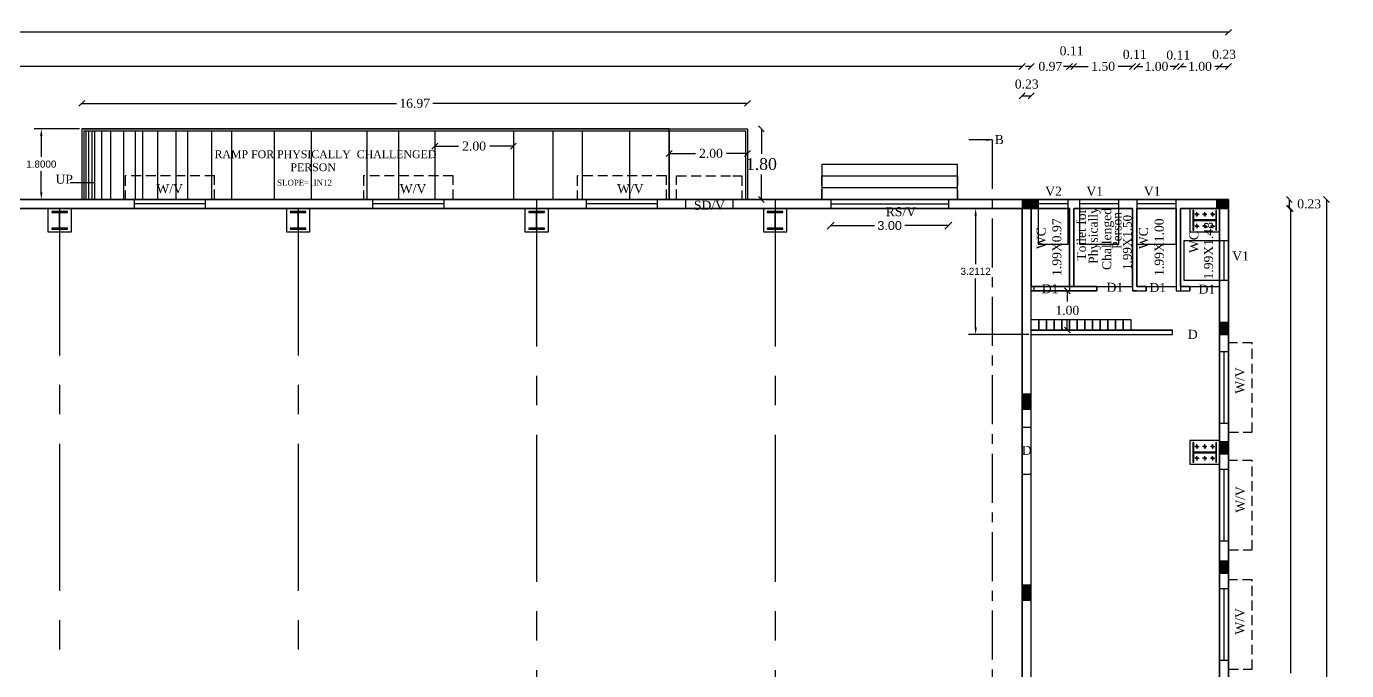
# Model space of a CAD drawing. Header units: metres. Extents: x 9436 to 9850, y -3407 to -3224.
# Drawn here: x 9543.09 to 9576.74, y -3302.04 to -3285.61 of the extents above; entities that cross this region are included whole.
import ezdxf

# ---------------------------------------------------------------- set-up
doc = ezdxf.new("R2010")
doc.units = ezdxf.units.M
doc.header["$MEASUREMENT"] = 0
doc.linetypes.add('CENTER', pattern=[2, 1.25, -0.25, 0.25, -0.25])
doc.linetypes.add('HIDDEN', pattern=[0.375, 0.25, -0.125])
for name, color, linetype in [('0 HOLES', 60, 'Continuous'), ('BLK_1_DA_RAMP_1', 7, 'Continuous'), ('BLK_1_FLR_0_BLT_UP_AREA', 1, 'Continuous'), ('BLK_1_FLR_0_CARPET_AREA', 10, 'Continuous'), ('BLK_1_FLR_0_EXIT_WIDTH_DOOR', 2, 'Continuous'), ('BLK_1_FLR_0_ROOF_AREA', 54, 'Continuous'), ('BLK_1_FLR_0_URINAL', 7, 'Continuous'), ('BLK_1_FLR_0_WASH', 7, 'Continuous'), ('BLK_1_FLR_0_WATER_CLOSET', 7, 'Continuous'), ('TOILET_VENTILATION', 7, 'Continuous'), ('WORKSHOP_AREA', 7, 'Continuous')]:
    doc.layers.add(name, color=color, linetype=linetype)
doc.layers.add('DIST_EXIT', color=7, linetype='Continuous', lineweight=0)
doc.styles.add('Isa-', font='times.ttf')
doc.styles.get("Standard").update_dxf_attribs({"font": 'arial.ttf'})
doc.styles.add('STYLE2', font='times.ttf')
doc.dimstyles.new('ISO-25', dxfattribs={"dimscale": 0, "dimtxt": 0.23, "dimasz": 0.15, "dimexe": 1.25, "dimexo": 0.625, "dimgap": 0.11, "dimtad": 0, "dimtih": 1, "dimtoh": 1, "dimzin": 1, "dimdsep": 46, "dimtxsty": 'STYLE2', "dimblk": 'OBLIQUE', "dimcen": 0, "dimse1": 1, "dimse2": 1, "dimclrd": 1, "dimclrt": 3, "dimadec": 0, "dimazin": 2, "dimtfac": 1, "dimtix": 1, "dimtofl": 0, "dimtmove": 0, "dimatfit": 3, "dimfxl": 0, "dimtolj": 1, "dimarcsym": 0})
doc.dimstyles.new('STANDARD$0', dxfattribs={"dimtxt": 0.5, "dimasz": 0.1, "dimexe": 2, "dimexo": 2, "dimgap": 0, "dimtad": 0, "dimzin": 0, "dimdsep": 46, "dimtxsty": 'Standard', "dimblk": 'OBLIQUE', "dimcen": -0.0625, "dimse1": 1, "dimse2": 1, "dimclrd": 3, "dimclre": 9, "dimadec": 0, "dimazin": 0, "dimtfac": 1, "dimtix": 1, "dimtofl": 0, "dimtmove": 2, "dimatfit": 3, "dimldrblk": 'OBLIQUE', "dimfxl": 0, "dimtolj": 1, "dimtzin": 0, "dimarcsym": 0})

# ---------------------------------------------------------------- blocks, each defined once
blk = doc.blocks.new('2-2')
at = {"color": 3}
blk.add_lwpolyline([(-0.408, 0.429), (0.192, 0.429), (0.192, -0.171), (-0.408, -0.171)], close=True, dxfattribs=at)
for points in [[(-0.308, 0.353), (0.092, 0.353), (0.092, 0.329), (-0.308, 0.329)], [(-0.116, 0.329), (-0.1, 0.329), (-0.1, -0.071), (-0.116, -0.071)], [(-0.308, -0.071), (0.092, -0.071), (0.092, -0.095), (-0.308, -0.095)]]:
    blk.add_lwpolyline(points, close=True)
blk = doc.blocks.new('_Oblique')
at = {"color": 0, "linetype": 'ByBlock', "lineweight": -2}
blk.add_line((-0.5, -0.5), (0.5, 0.5), dxfattribs=at)
blk = doc.blocks.new('*D243')
at = {"color": 1, "lineweight": -2}
for p, q in [((9481.171, -3290.254), (9481.171, -3300.614)), ((9481.171, -3310.166), (9481.171, -3301.14))]:
    blk.add_line(p, q, dxfattribs=at)
at = {"layer": 'Defpoints', "color": 0}
for p in [(9572.518, -3290.254), (9481.171, -3310.166), (9482.444, -3310.166)]:
    blk.add_point(p, dxfattribs=at)
at = {"color": 1, "lineweight": -2, "xscale": 0.15, "yscale": 0.15, "zscale": 0.15}
for p, rotation in [((9481.171, -3290.254), 90), ((9481.171, -3310.166), 270)]:
    blk.add_blockref('_Oblique', p, dxfattribs=dict(at, rotation=rotation))
at = {"color": 3, "insert": (9481.171, -3300.877), "char_height": 0.3, "attachment_point": 5, "style": 'STYLE2'}
blk.add_mtext('\\A1;19.91', dxfattribs=at)
blk = doc.blocks.new('*D251')
at = {"color": 1, "lineweight": -2}
for p, q in [((9575.308, -3290.254), (9575.308, -3302.101)), ((9575.308, -3314.474), (9575.308, -3302.627))]:
    blk.add_line(p, q, dxfattribs=at)
at = {"layer": 'Defpoints', "color": 0}
for p in [(9573.5, -3290.254), (9572.836, -3314.474), (9575.308, -3314.474)]:
    blk.add_point(p, dxfattribs=at)
at = {"color": 1, "lineweight": -2, "xscale": 0.15, "yscale": 0.15, "zscale": 0.15}
for p, rotation in [((9575.308, -3290.254), 90), ((9575.308, -3314.474), 270)]:
    blk.add_blockref('_Oblique', p, dxfattribs=dict(at, rotation=rotation))
at = {"color": 3, "insert": (9575.308, -3302.364), "char_height": 0.3, "attachment_point": 5, "style": 'STYLE2'}
blk.add_mtext('\\A1;24.22', dxfattribs=at)
blk = doc.blocks.new('*D253')
at = {"color": 1, "lineweight": -2}
for p, q in [((9576.231, -3290.024), (9576.231, -3302.972)), ((9576.231, -3314.704), (9576.231, -3303.498))]:
    blk.add_line(p, q, dxfattribs=at)
at = {"layer": 'Defpoints', "color": 0}
for p in [(9573.228, -3290.024), (9573.228, -3314.704), (9576.231, -3314.704)]:
    blk.add_point(p, dxfattribs=at)
at = {"color": 1, "lineweight": -2, "xscale": 0.15, "yscale": 0.15, "zscale": 0.15}
for p, rotation in [((9576.231, -3290.024), 90), ((9576.231, -3314.704), 270)]:
    blk.add_blockref('_Oblique', p, dxfattribs=dict(at, rotation=rotation))
at = {"color": 3, "insert": (9576.231, -3303.235), "char_height": 0.3, "attachment_point": 5, "style": 'STYLE2'}
blk.add_mtext('\\A1;24.68', dxfattribs=at)
blk = doc.blocks.new('*D262')
at = {"color": 1, "lineweight": -2}
for p, q in [((9561.823, -3288.224), (9561.823, -3288.861)), ((9561.823, -3290.024), (9561.823, -3289.387))]:
    blk.add_line(p, q, dxfattribs=at)
at = {"layer": 'Defpoints', "color": 0}
for p in [(9561.471, -3288.224), (9561.471, -3290.024), (9561.823, -3290.024)]:
    blk.add_point(p, dxfattribs=at)
at = {"color": 1, "lineweight": -2, "xscale": 0.15, "yscale": 0.15, "zscale": 0.15}
for p, rotation in [((9561.823, -3288.224), 90), ((9561.823, -3290.024), 270)]:
    blk.add_blockref('_Oblique', p, dxfattribs=dict(at, rotation=rotation))
at = {"color": 3, "insert": (9561.823, -3289.124), "char_height": 0.3, "attachment_point": 5, "style": 'STYLE2'}
blk.add_mtext('\\A1;1.80', dxfattribs=at)
blk = doc.blocks.new('26')
at = {"layer": '0 HOLES'}
for q in [(-28, 0), (0, 28), (28, 0), (0, -28)]:
    blk.add_line((0, 0), q, dxfattribs=at)
blk.add_circle((0, 0), 13, dxfattribs=at)
blk = doc.blocks.new('2-2-5')
at = {"color": 3}
blk.add_lwpolyline([(-0.522, -0.15), (-0.522, 0.45), (0.238, 0.45), (0.238, -0.15)], close=True, dxfattribs=at)
for points in [[(-0.446, -0.1), (-0.446, 0.4), (-0.422, 0.4), (-0.422, -0.1)], [(0.138, -0.1), (0.138, 0.4), (0.162, 0.4), (0.162, -0.1)], [(-0.422, 0.142), (-0.422, 0.158), (0.138, 0.158), (0.138, 0.142)]]:
    blk.add_lwpolyline(points, close=True)
at = {"xscale": -0.002000053278536, "yscale": 0.002000053278536, "zscale": 0.002000053278536, "rotation": 270}
for p in [(-0.344, 0.3), (-0.144, 0.3), (0.056, 0.3), (-0.344, 0), (-0.144, 0), (0.056, 0)]:
    blk.add_blockref('26', p, dxfattribs=at)
blk = doc.blocks.new('*D264')
at = {"color": 1, "lineweight": -2}
for p, q in [((9482.444, -3286.633), (9524.992, -3286.633)), ((9568.474, -3286.633), (9525.927, -3286.633))]:
    blk.add_line(p, q, dxfattribs=at)
at = {"layer": 'Defpoints', "color": 0}
for p in [(9568.474, -3286.633), (9482.444, -3291.088), (9568.474, -3292.201)]:
    blk.add_point(p, dxfattribs=at)
at = {"color": 1, "lineweight": -2, "xscale": 0.15, "yscale": 0.15, "zscale": 0.15, "rotation": 180}
blk.add_blockref('_Oblique', (9482.444, -3286.633), dxfattribs=at)
at = {"color": 1, "lineweight": -2, "xscale": 0.15, "yscale": 0.15, "zscale": 0.15}
blk.add_blockref('_Oblique', (9568.474, -3286.633), dxfattribs=at)
at = {"color": 3, "insert": (9525.459, -3286.633), "char_height": 0.23, "attachment_point": 5, "style": 'STYLE2'}
blk.add_mtext('\\A1;86.03', dxfattribs=at)
blk = doc.blocks.new('*D265')
at = {"color": 1, "lineweight": -2}
blk.add_line((9568.474, -3287.383), (9568.704, -3287.383), dxfattribs=at)
at = {"layer": 'Defpoints', "color": 0}
for p in [(9568.704, -3287.383), (9568.474, -3292.201), (9568.704, -3292.217)]:
    blk.add_point(p, dxfattribs=at)
at = {"color": 1, "lineweight": -2, "xscale": 0.15, "yscale": 0.15, "zscale": 0.15, "rotation": 180}
blk.add_blockref('_Oblique', (9568.474, -3287.383), dxfattribs=at)
at = {"color": 1, "lineweight": -2, "xscale": 0.15, "yscale": 0.15, "zscale": 0.15}
blk.add_blockref('_Oblique', (9568.704, -3287.383), dxfattribs=at)
at = {"color": 3, "insert": (9568.589, -3287.084), "char_height": 0.23, "attachment_point": 5, "style": 'STYLE2'}
blk.add_mtext('\\A1;0.23', dxfattribs=at)
blk = doc.blocks.new('*D266')
at = {"color": 1, "lineweight": -2}
blk.add_line((9575.281, -3290.024), (9575.281, -3290.254), dxfattribs=at)
at = {"layer": 'Defpoints', "color": 0}
for p in [(9573.228, -3290.024), (9573.228, -3290.254), (9575.281, -3290.254)]:
    blk.add_point(p, dxfattribs=at)
at = {"color": 1, "lineweight": -2, "xscale": 0.15, "yscale": 0.15, "zscale": 0.15}
for p, rotation in [((9575.281, -3290.024), 90), ((9575.281, -3290.254), 270)]:
    blk.add_blockref('_Oblique', p, dxfattribs=dict(at, rotation=rotation))
at = {"color": 3, "insert": (9575.788, -3290.139), "char_height": 0.23, "attachment_point": 5, "style": 'STYLE2'}
blk.add_mtext('\\A1;0.23', dxfattribs=at)
blk = doc.blocks.new('*D267')
at = {"color": 1, "lineweight": -2}
for p, q in [((9553.501, -3288.665), (9554.103, -3288.665)), ((9555.501, -3288.665), (9554.898, -3288.665))]:
    blk.add_line(p, q, dxfattribs=at)
at = {"layer": 'Defpoints', "color": 0}
for p in [(9555.501, -3288.665), (9553.501, -3288.759), (9555.501, -3288.759)]:
    blk.add_point(p, dxfattribs=at)
at = {"color": 1, "lineweight": -2, "xscale": 0.15, "yscale": 0.15, "zscale": 0.15, "rotation": 180}
blk.add_blockref('_Oblique', (9553.501, -3288.665), dxfattribs=at)
at = {"color": 1, "lineweight": -2, "xscale": 0.15, "yscale": 0.15, "zscale": 0.15}
blk.add_blockref('_Oblique', (9555.501, -3288.665), dxfattribs=at)
at = {"color": 3, "insert": (9554.501, -3288.665), "char_height": 0.23, "attachment_point": 5, "style": 'STYLE2'}
blk.add_mtext('\\A1;2.00', dxfattribs=at)
blk = doc.blocks.new('*D268')
at = {"color": 1, "lineweight": -2}
for p, q in [((9559.471, -3288.851), (9560.142, -3288.851)), ((9561.471, -3288.851), (9560.937, -3288.851))]:
    blk.add_line(p, q, dxfattribs=at)
at = {"layer": 'Defpoints', "color": 0}
for p in [(9561.471, -3288.851), (9559.471, -3289.265), (9561.471, -3289.265)]:
    blk.add_point(p, dxfattribs=at)
at = {"color": 1, "lineweight": -2, "xscale": 0.15, "yscale": 0.15, "zscale": 0.15, "rotation": 180}
blk.add_blockref('_Oblique', (9559.471, -3288.851), dxfattribs=at)
at = {"color": 1, "lineweight": -2, "xscale": 0.15, "yscale": 0.15, "zscale": 0.15}
blk.add_blockref('_Oblique', (9561.471, -3288.851), dxfattribs=at)
at = {"color": 3, "insert": (9560.539, -3288.851), "char_height": 0.23, "attachment_point": 5, "style": 'STYLE2'}
blk.add_mtext('\\A1;2.00', dxfattribs=at)
blk = doc.blocks.new('*D269')
at = {"layer": 'BLK_1_DA_RAMP_1', "color": 1, "lineweight": -2, "ltscale": 0.25}
for p, q in [((9544.501, -3287.575), (9552.521, -3287.575)), ((9561.471, -3287.575), (9553.451, -3287.575))]:
    blk.add_line(p, q, dxfattribs=at)
at = {"layer": 'Defpoints', "color": 0, "ltscale": 0.25}
for p in [(9561.471, -3287.575), (9544.501, -3288.224), (9561.471, -3288.224)]:
    blk.add_point(p, dxfattribs=at)
at = {"layer": 'BLK_1_DA_RAMP_1', "color": 1, "lineweight": -2, "ltscale": 0.25, "xscale": 0.15, "yscale": 0.15, "zscale": 0.15, "rotation": 180}
blk.add_blockref('_Oblique', (9544.501, -3287.575), dxfattribs=at)
at = {"layer": 'BLK_1_DA_RAMP_1', "color": 1, "lineweight": -2, "ltscale": 0.25, "xscale": 0.15, "yscale": 0.15, "zscale": 0.15}
blk.add_blockref('_Oblique', (9561.471, -3287.575), dxfattribs=at)
at = {"layer": 'BLK_1_DA_RAMP_1', "color": 3, "lineweight": 25, "ltscale": 0.25, "insert": (9552.986, -3287.575), "char_height": 0.23, "attachment_point": 5, "style": 'STYLE2'}
blk.add_mtext('\\A1;16.97', dxfattribs=at)
blk = doc.blocks.new('*D270')
at = {"layer": 'BLK_1_DA_RAMP_1', "color": 0, "lineweight": -2}
for p, q in [((9544.438, -3288.224), (9543.288, -3288.224)), ((9543.468, -3288.404), (9543.468, -3288.942)), ((9543.468, -3289.844), (9543.468, -3289.306)), ((9544.438, -3290.024), (9543.288, -3290.024))]:
    blk.add_line(p, q, dxfattribs=at)
at = {"layer": 'BLK_1_DA_RAMP_1', "color": 0}
for points in [[(9543.438, -3288.404), (9543.498, -3288.404), (9543.468, -3288.224)], [(9543.438, -3289.844), (9543.498, -3289.844), (9543.468, -3290.024)]]:
    blk.add_solid(points, dxfattribs=at)
at = {"layer": 'Defpoints', "color": 0}
for p in [(9544.501, -3288.224), (9543.468, -3290.024), (9544.501, -3290.024)]:
    blk.add_point(p, dxfattribs=at)
at = {"layer": 'BLK_1_DA_RAMP_1', "color": 0, "insert": (9543.468, -3289.124), "char_height": 0.18, "attachment_point": 5}
blk.add_mtext('\\A1;1.8000', dxfattribs=at)
blk = doc.blocks.new('*D272')
at = {"color": 1, "lineweight": -2}
for p, q in [((9569.623, -3292.354), (9569.623, -3292.627)), ((9569.623, -3293.355), (9569.623, -3293.082))]:
    blk.add_line(p, q, dxfattribs=at)
at = {"layer": 'Defpoints', "color": 0}
for p in [(9569.617, -3292.354), (9569.623, -3292.354), (9569.617, -3293.355)]:
    blk.add_point(p, dxfattribs=at)
at = {"color": 1, "lineweight": -2, "xscale": 0.15, "yscale": 0.15, "zscale": 0.15}
for p, rotation in [((9569.623, -3292.354), 90), ((9569.623, -3293.355), 270)]:
    blk.add_blockref('_Oblique', p, dxfattribs=dict(at, rotation=rotation))
at = {"color": 3, "insert": (9569.623, -3292.854), "char_height": 0.23, "attachment_point": 5, "style": 'STYLE2'}
blk.add_mtext('\\A1;1.00', dxfattribs=at)
blk = doc.blocks.new('*D273')
at = {"color": 1, "lineweight": -2}
for p, q in [((9482.214, -3285.763), (9527.496, -3285.763)), ((9573.734, -3285.763), (9528.453, -3285.763))]:
    blk.add_line(p, q, dxfattribs=at)
at = {"layer": 'Defpoints', "color": 0}
for p in [(9573.734, -3285.763), (9482.214, -3295.592), (9573.734, -3295.592)]:
    blk.add_point(p, dxfattribs=at)
at = {"color": 1, "lineweight": -2, "xscale": 0.15, "yscale": 0.15, "zscale": 0.15, "rotation": 180}
blk.add_blockref('_Oblique', (9482.214, -3285.763), dxfattribs=at)
at = {"color": 1, "lineweight": -2, "xscale": 0.15, "yscale": 0.15, "zscale": 0.15}
blk.add_blockref('_Oblique', (9573.734, -3285.763), dxfattribs=at)
at = {"color": 3, "insert": (9527.974, -3285.763), "char_height": 0.23, "attachment_point": 5, "style": 'STYLE2'}
blk.add_mtext('\\A1;91.52', dxfattribs=at)
blk = doc.blocks.new('*D274')
at = {"color": 1, "lineweight": -2}
for p, q in [((9568.704, -3286.633), (9568.554, -3286.633)), ((9569.676, -3286.633), (9569.826, -3286.633))]:
    blk.add_line(p, q, dxfattribs=at)
at = {"layer": 'Defpoints', "color": 0}
for p in [(9569.676, -3286.633), (9568.704, -3290.677), (9569.676, -3290.677)]:
    blk.add_point(p, dxfattribs=at)
at = {"color": 1, "lineweight": -2, "xscale": 0.15, "yscale": 0.15, "zscale": 0.15}
blk.add_blockref('_Oblique', (9568.704, -3286.633), dxfattribs=at)
at = {"color": 1, "lineweight": -2, "xscale": 0.15, "yscale": 0.15, "zscale": 0.15, "rotation": 180}
blk.add_blockref('_Oblique', (9569.676, -3286.633), dxfattribs=at)
at = {"color": 3, "insert": (9569.19, -3286.633), "char_height": 0.23, "attachment_point": 5, "style": 'STYLE2'}
blk.add_mtext('\\A1;0.97', dxfattribs=at)
blk = doc.blocks.new('*D275')
at = {"color": 1, "lineweight": -2}
for p, q in [((9569.676, -3286.633), (9569.526, -3286.633)), ((9569.786, -3286.633), (9569.936, -3286.633))]:
    blk.add_line(p, q, dxfattribs=at)
at = {"layer": 'Defpoints', "color": 0}
for p in [(9569.786, -3286.633), (9569.786, -3290.254), (9569.676, -3290.677)]:
    blk.add_point(p, dxfattribs=at)
at = {"color": 1, "lineweight": -2, "xscale": 0.15, "yscale": 0.15, "zscale": 0.15}
blk.add_blockref('_Oblique', (9569.676, -3286.633), dxfattribs=at)
at = {"color": 1, "lineweight": -2, "xscale": 0.15, "yscale": 0.15, "zscale": 0.15, "rotation": 180}
blk.add_blockref('_Oblique', (9569.786, -3286.633), dxfattribs=at)
at = {"color": 3, "insert": (9569.731, -3286.237), "char_height": 0.23, "attachment_point": 5, "style": 'STYLE2'}
blk.add_mtext('\\A1;0.11', dxfattribs=at)
blk = doc.blocks.new('*D276')
at = {"color": 1, "lineweight": -2}
for p, q in [((9569.786, -3286.633), (9570.155, -3286.633)), ((9571.286, -3286.633), (9570.918, -3286.633))]:
    blk.add_line(p, q, dxfattribs=at)
at = {"layer": 'Defpoints', "color": 0}
for p in [(9571.286, -3286.633), (9569.786, -3290.254), (9571.286, -3290.254)]:
    blk.add_point(p, dxfattribs=at)
at = {"color": 1, "lineweight": -2, "xscale": 0.15, "yscale": 0.15, "zscale": 0.15, "rotation": 180}
blk.add_blockref('_Oblique', (9569.786, -3286.633), dxfattribs=at)
at = {"color": 1, "lineweight": -2, "xscale": 0.15, "yscale": 0.15, "zscale": 0.15}
blk.add_blockref('_Oblique', (9571.286, -3286.633), dxfattribs=at)
at = {"color": 3, "insert": (9570.536, -3286.633), "char_height": 0.23, "attachment_point": 5, "style": 'STYLE2'}
blk.add_mtext('\\A1;1.50', dxfattribs=at)
blk = doc.blocks.new('*D277')
at = {"color": 1, "lineweight": -2}
for p, q in [((9571.286, -3286.633), (9571.136, -3286.633)), ((9571.396, -3286.633), (9571.546, -3286.633))]:
    blk.add_line(p, q, dxfattribs=at)
at = {"layer": 'Defpoints', "color": 0}
for p in [(9571.396, -3286.633), (9571.286, -3290.254), (9571.396, -3290.254)]:
    blk.add_point(p, dxfattribs=at)
at = {"color": 1, "lineweight": -2, "xscale": 0.15, "yscale": 0.15, "zscale": 0.15}
blk.add_blockref('_Oblique', (9571.286, -3286.633), dxfattribs=at)
at = {"color": 1, "lineweight": -2, "xscale": 0.15, "yscale": 0.15, "zscale": 0.15, "rotation": 180}
blk.add_blockref('_Oblique', (9571.396, -3286.633), dxfattribs=at)
at = {"color": 3, "insert": (9571.341, -3286.327), "char_height": 0.23, "attachment_point": 5, "style": 'STYLE2'}
blk.add_mtext('\\A1;0.11', dxfattribs=at)
blk = doc.blocks.new('*D278')
at = {"color": 1, "lineweight": -2}
for p, q in [((9571.396, -3286.633), (9571.515, -3286.633)), ((9572.396, -3286.633), (9572.278, -3286.633))]:
    blk.add_line(p, q, dxfattribs=at)
at = {"layer": 'Defpoints', "color": 0}
for p in [(9572.396, -3286.633), (9571.396, -3290.254), (9572.396, -3290.254)]:
    blk.add_point(p, dxfattribs=at)
at = {"color": 1, "lineweight": -2, "xscale": 0.15, "yscale": 0.15, "zscale": 0.15, "rotation": 180}
blk.add_blockref('_Oblique', (9571.396, -3286.633), dxfattribs=at)
at = {"color": 1, "lineweight": -2, "xscale": 0.15, "yscale": 0.15, "zscale": 0.15}
blk.add_blockref('_Oblique', (9572.396, -3286.633), dxfattribs=at)
at = {"color": 3, "insert": (9571.896, -3286.633), "char_height": 0.23, "attachment_point": 5, "style": 'STYLE2'}
blk.add_mtext('\\A1;1.00', dxfattribs=at)
blk = doc.blocks.new('*D279')
at = {"color": 1, "lineweight": -2}
for p, q in [((9572.396, -3286.633), (9572.246, -3286.633)), ((9572.506, -3286.633), (9572.656, -3286.633))]:
    blk.add_line(p, q, dxfattribs=at)
at = {"layer": 'Defpoints', "color": 0}
for p in [(9572.506, -3286.633), (9572.396, -3290.254), (9572.506, -3290.254)]:
    blk.add_point(p, dxfattribs=at)
at = {"color": 1, "lineweight": -2, "xscale": 0.15, "yscale": 0.15, "zscale": 0.15}
blk.add_blockref('_Oblique', (9572.396, -3286.633), dxfattribs=at)
at = {"color": 1, "lineweight": -2, "xscale": 0.15, "yscale": 0.15, "zscale": 0.15, "rotation": 180}
blk.add_blockref('_Oblique', (9572.506, -3286.633), dxfattribs=at)
at = {"color": 3, "insert": (9572.451, -3286.345), "char_height": 0.23, "attachment_point": 5, "style": 'STYLE2'}
blk.add_mtext('\\A1;0.11', dxfattribs=at)
blk = doc.blocks.new('*D280')
at = {"color": 1, "lineweight": -2}
for p, q in [((9572.506, -3286.633), (9572.624, -3286.633)), ((9573.504, -3286.633), (9573.387, -3286.633))]:
    blk.add_line(p, q, dxfattribs=at)
at = {"layer": 'Defpoints', "color": 0}
for p in [(9573.504, -3286.633), (9572.506, -3290.254), (9573.504, -3290.554)]:
    blk.add_point(p, dxfattribs=at)
at = {"color": 1, "lineweight": -2, "xscale": 0.15, "yscale": 0.15, "zscale": 0.15, "rotation": 180}
blk.add_blockref('_Oblique', (9572.506, -3286.633), dxfattribs=at)
at = {"color": 1, "lineweight": -2, "xscale": 0.15, "yscale": 0.15, "zscale": 0.15}
blk.add_blockref('_Oblique', (9573.504, -3286.633), dxfattribs=at)
at = {"color": 3, "insert": (9573.005, -3286.633), "char_height": 0.23, "attachment_point": 5, "style": 'STYLE2'}
blk.add_mtext('\\A1;1.00', dxfattribs=at)
blk = doc.blocks.new('*D281')
at = {"color": 1, "lineweight": -2}
blk.add_line((9573.504, -3286.633), (9573.734, -3286.633), dxfattribs=at)
at = {"layer": 'Defpoints', "color": 0}
for p in [(9573.734, -3286.633), (9573.504, -3290.554), (9573.734, -3291.073)]:
    blk.add_point(p, dxfattribs=at)
at = {"color": 1, "lineweight": -2, "xscale": 0.15, "yscale": 0.15, "zscale": 0.15, "rotation": 180}
blk.add_blockref('_Oblique', (9573.504, -3286.633), dxfattribs=at)
at = {"color": 1, "lineweight": -2, "xscale": 0.15, "yscale": 0.15, "zscale": 0.15}
blk.add_blockref('_Oblique', (9573.734, -3286.633), dxfattribs=at)
at = {"color": 3, "insert": (9573.619, -3286.326), "char_height": 0.23, "attachment_point": 5, "style": 'STYLE2'}
blk.add_mtext('\\A1;0.23', dxfattribs=at)
blk = doc.blocks.new('*D293')
at = {"layer": 'BLK_1_FLR_0_EXIT_WIDTH_DOOR', "color": 2, "lineweight": -2}
for p, q in [((9563.593, -3290.692), (9564.704, -3290.692)), ((9566.593, -3290.692), (9565.481, -3290.692))]:
    blk.add_line(p, q, dxfattribs=at)
at = {"layer": 'Defpoints', "color": 0}
for p in [(9563.593, -3290.139), (9566.593, -3290.139), (9566.593, -3290.692)]:
    blk.add_point(p, dxfattribs=at)
at = {"layer": 'BLK_1_FLR_0_EXIT_WIDTH_DOOR', "color": 2, "lineweight": -2, "xscale": 0.18, "yscale": 0.18, "zscale": 0.18, "rotation": 180}
blk.add_blockref('_Oblique', (9563.593, -3290.692), dxfattribs=at)
at = {"layer": 'BLK_1_FLR_0_EXIT_WIDTH_DOOR', "color": 2, "lineweight": -2, "xscale": 0.18, "yscale": 0.18, "zscale": 0.18}
blk.add_blockref('_Oblique', (9566.593, -3290.692), dxfattribs=at)
at = {"layer": 'BLK_1_FLR_0_EXIT_WIDTH_DOOR', "color": 2, "insert": (9565.093, -3290.692), "char_height": 0.23, "attachment_point": 5}
blk.add_mtext('\\A1;3.00', dxfattribs=at)
blk = doc.blocks.new('*D294')
at = {"layer": 'Defpoints', "color": 0}
for p in [(9566.593, -3290.254), (9567.286, -3293.465), (9568.704, -3293.465)]:
    blk.add_point(p, dxfattribs=at)
at = {"layer": 'DIST_EXIT', "color": 0, "lineweight": -2}
for p, q in [((9566.655, -3290.254), (9567.466, -3290.254)), ((9567.286, -3290.434), (9567.286, -3291.678)), ((9567.286, -3293.285), (9567.286, -3292.041)), ((9568.642, -3293.465), (9567.106, -3293.465))]:
    blk.add_line(p, q, dxfattribs=at)
at = {"layer": 'DIST_EXIT', "color": 0}
for points in [[(9567.256, -3290.434), (9567.316, -3290.434), (9567.286, -3290.254)], [(9567.256, -3293.285), (9567.316, -3293.285), (9567.286, -3293.465)]]:
    blk.add_solid(points, dxfattribs=at)
at = {"layer": 'DIST_EXIT', "color": 0, "insert": (9567.286, -3291.859), "char_height": 0.18, "attachment_point": 5}
blk.add_mtext('\\A1;3.2112', dxfattribs=at)

msp = doc.modelspace()

# ---------------------------------------------------------------- hatches: boundary and pattern name
h = msp.add_hatch(color=256)
h.dxf.hatch_style = 1
h.paths.add_polyline_path([(9568.47443, -3290.02387), (9568.47443, -3290.25387), (9568.85443, -3290.25387), (9568.85443, -3290.02387)])
h = msp.add_hatch(color=256)
h.dxf.hatch_style = 1
h.paths.add_polyline_path([(9573.73443, -3290.25387), (9573.73443, -3290.02387), (9573.42963, -3290.02387), (9573.42963, -3290.25387)])
h = msp.add_hatch(color=256)
h.dxf.hatch_style = 1
h.paths.add_polyline_path([(9573.50443, -3293.46507), (9573.73443, -3293.46507), (9573.73443, -3293.16027), (9573.50443, -3293.16027)])
h = msp.add_hatch(color=256)
h.dxf.hatch_style = 1
h.paths.add_polyline_path([(9568.70443, -3294.99387), (9568.47443, -3294.99387), (9568.47443, -3295.37387), (9568.70443, -3295.37387)])
h = msp.add_hatch(color=256)
h.dxf.hatch_style = 1
h.paths.add_polyline_path([(9573.50443, -3296.50987), (9573.73443, -3296.50987), (9573.73443, -3296.20507), (9573.50443, -3296.20507)])
h = msp.add_hatch(color=256)
h.dxf.hatch_style = 1
h.paths.add_polyline_path([(9573.50443, -3299.55467), (9573.73443, -3299.55467), (9573.73443, -3299.24987), (9573.50443, -3299.24987)])
h = msp.add_hatch(color=256)
h.dxf.hatch_style = 1
h.paths.add_polyline_path([(9568.70443, -3299.86387), (9568.47443, -3299.86387), (9568.47443, -3300.24387), (9568.70443, -3300.24387)])

# ---------------------------------------------------------------- linework, layer by layer
at = {"color": 7}
for p, q in [((9544.5009, -3288.22387), (9544.5009, -3290.02387)), ((9544.5009, -3288.22387), (9553.5009, -3288.22387)), ((9544.5509, -3288.27387), (9544.5509, -3290.02387)), ((9544.5509, -3288.27387), (9553.5009, -3288.27387)), ((9544.59956, -3288.27387), (9544.59956, -3290.02387)), ((9544.66923, -3288.27387), (9544.66923, -3290.02387)), ((9544.75529, -3288.27387), (9544.75529, -3290.02387)), ((9544.82087, -3288.27387), (9544.82087, -3290.02387)), ((9545.0053, -3288.27387), (9545.0053, -3290.02387)), ((9545.23478, -3288.27387), (9545.23478, -3290.02387)), ((9545.56672, -3288.27387), (9545.56672, -3290.02387)), ((9545.86178, -3288.27387), (9545.86178, -3290.02387)), ((9546.05026, -3288.27387), (9546.05026, -3290.02387)), ((9546.42842, -3288.27387), (9546.42842, -3290.02387)), ((9546.89561, -3288.27387), (9546.89561, -3290.02387)), ((9547.19476, -3288.27387), (9547.19476, -3290.02387)), ((9547.80674, -3288.27387), (9547.80674, -3290.02387)), ((9548.31903, -3288.27387), (9548.31903, -3290.02387)), ((9549.40128, -3288.27387), (9549.40128, -3290.02387)), ((9550.34467, -3288.27387), (9550.34467, -3290.02387)), ((9551.77021, -3288.27387), (9551.77021, -3290.02387)), ((9552.57134, -3288.27387), (9552.57134, -3290.02387)), ((9553.5009, -3288.22387), (9555.5009, -3288.22387)), ((9553.5009, -3288.27387), (9553.5009, -3290.02387)), ((9553.5009, -3288.27387), (9555.5009, -3288.27387)), ((9555.5009, -3288.22387), (9561.4709, -3288.22387)), ((9555.5009, -3288.27387), (9561.4209, -3288.27387)), ((9555.5009, -3288.27387), (9555.5009, -3290.02387)), ((9556.5054, -3288.27387), (9556.5054, -3290.02387)), ((9557.2596, -3288.27387), (9557.2596, -3290.02387)), ((9558.4609, -3288.27387), (9558.4609, -3290.02387)), ((9559.4709, -3288.27387), (9559.4709, -3290.02387)), ((9561.4209, -3288.27387), (9561.4209, -3290.02387)), ((9561.4709, -3288.22387), (9561.4709, -3290.02387)), ((9561.4709, -3288.22387), (9561.4709, -3290.02387)), ((9561.4709, -3288.22387), (9561.4709, -3290.02387)), ((9563.36267, -3289.12387), (9566.82267, -3289.12387)), ((9563.36267, -3289.12387), (9563.36267, -3290.02387)), ((9566.82267, -3290.02387), (9566.82267, -3289.12387)), ((9563.36267, -3289.42387), (9566.82267, -3289.42387)), ((9559.89194, -3290.02387), (9559.89194, -3290.25387)), ((9561.09194, -3290.02387), (9561.09194, -3290.25387)), ((9563.36267, -3289.72387), (9566.82267, -3289.72387)), ((9563.59267, -3290.02387), (9563.59267, -3290.25387)), ((9566.59267, -3290.02387), (9566.59267, -3290.25387)), ((9559.89194, -3290.25387), (9493.5868, -3290.25387)), ((9547.65459, -3290.13887), (9545.83459, -3290.13887)), ((9553.73459, -3290.13887), (9551.91459, -3290.13887)), ((9559.17442, -3290.13887), (9557.35442, -3290.13887)), ((9563.59267, -3290.25387), (9561.09194, -3290.25387)), ((9563.59267, -3290.13887), (9566.59267, -3290.13887)), ((9569.67635, -3290.25387), (9566.59267, -3290.25387)), ((9568.47443, -3293.37022), (9568.47443, -3290.25387)), ((9568.70443, -3293.37022), (9568.70443, -3290.25387)), ((9571.28635, -3290.25387), (9569.78635, -3290.25387)), ((9572.39635, -3290.25387), (9571.39635, -3290.25387)), ((9573.50443, -3290.25387), (9572.50635, -3290.25387)), ((9573.50443, -3314.47387), (9573.50443, -3290.25387)), ((9568.47443, -3311.44361), (9568.47443, -3293.37022)), ((9568.70443, -3314.47387), (9568.70443, -3293.37022)), ((9573.61943, -3295.73227), (9573.61943, -3293.91227)), ((9568.47443, -3295.83267), (9568.70443, -3295.83267)), ((9568.47443, -3297.03267), (9568.70443, -3297.03267)), ((9573.61943, -3298.731), (9573.61943, -3296.911)), ((9573.61943, -3301.77447), (9573.61943, -3299.95447))]:
    msp.add_line(p, q, dxfattribs=at)
at = {"color": 7, "linetype": 'CENTER'}
msp.add_line((9567.70769, -3288.50762), (9567.70769, -3315.81911), dxfattribs=at)
at = {"color": 7, "linetype": 'CENTER', "ltscale": 3}
for p, q in [((9556.09458, -3290.02387), (9556.09458, -3314.70387)), ((9562.17458, -3290.02387), (9562.17458, -3314.70387)), ((9543.93458, -3290.25387), (9543.93458, -3314.70387)), ((9550.01458, -3290.25387), (9550.01458, -3314.70387))]:
    msp.add_line(p, q, dxfattribs=at)
at = {"color": 2}
for p, q in [((9569.64136, -3290.13887), (9568.88136, -3290.13887)), ((9569.67635, -3292.24387), (9569.67635, -3290.25387)), ((9569.78635, -3292.24387), (9569.78635, -3290.25387)), ((9570.93615, -3290.13887), (9569.93615, -3290.13887)), ((9572.39635, -3290.13887), (9571.39635, -3290.13887)), ((9573.61943, -3292.08237), (9573.61943, -3291.08237)), ((9569.67635, -3292.24387), (9568.70443, -3292.24387)), ((9570.37635, -3292.35387), (9568.70443, -3292.35387)), ((9570.37635, -3292.24387), (9569.78635, -3292.24387)), ((9571.39635, -3292.35387), (9571.28635, -3292.35387)), ((9568.70443, -3293.35507), (9572.30385, -3293.35507)), ((9572.30385, -3293.46507), (9572.30385, -3293.35507)), ((9568.70443, -3293.46507), (9572.30385, -3293.46507))]:
    msp.add_line(p, q, dxfattribs=at)
for p, q in [((9570.93615, -3290.25387), (9569.93615, -3290.25387)), ((9571.28635, -3290.25387), (9571.28635, -3292.35387)), ((9571.39635, -3290.25387), (9571.39635, -3292.24387)), ((9572.40199, -3290.25387), (9571.40199, -3290.25387)), ((9572.39635, -3290.25387), (9572.39635, -3292.35387)), ((9572.50635, -3290.25387), (9572.50635, -3292.35387)), ((9573.50443, -3292.2836), (9573.50443, -3291.2836)), ((9570.37635, -3292.24387), (9570.37635, -3292.35387)), ((9571.39635, -3292.24387), (9571.63635, -3292.24387)), ((9571.39635, -3292.35387), (9571.63635, -3292.35387)), ((9571.63635, -3292.24387), (9571.63635, -3292.35387)), ((9572.39635, -3292.35387), (9572.50635, -3292.35387)), ((9572.50635, -3292.24387), (9572.74635, -3292.24387)), ((9572.50635, -3292.35387), (9572.74635, -3292.35387)), ((9572.74635, -3292.24387), (9572.74635, -3292.35387))]:
    msp.add_line(p, q)
at = {"color": 4}
for p, q in [((9568.76635, -3292.24387), (9568.76635, -3292.35387)), ((9569.67635, -3292.24387), (9569.67635, -3292.35387))]:
    msp.add_line(p, q, dxfattribs=at)
at = {"color": 7, "linetype": 'HIDDEN'}
for points in [[(9547.88459, -3290.02387), (9547.88459, -3289.42387), (9545.60459, -3289.42387), (9545.60459, -3290.02387)], [(9553.96459, -3290.02387), (9553.96459, -3289.42387), (9551.68459, -3289.42387), (9551.68459, -3290.02387)], [(9559.40442, -3290.02387), (9559.40442, -3289.42387), (9557.12442, -3289.42387), (9557.12442, -3290.02387)], [(9559.89194, -3290.02387), (9559.66194, -3290.02387), (9559.66194, -3289.42387), (9561.09194, -3289.42387), (9561.32194, -3289.42387), (9561.32194, -3290.02387)], [(9563.36267, -3290.02387), (9563.36267, -3289.42387), (9566.82267, -3289.42387), (9566.82267, -3290.02387)], [(9573.73443, -3295.96227), (9574.33443, -3295.96227), (9574.33443, -3293.68227), (9573.73443, -3293.68227)], [(9573.73443, -3298.961), (9574.33443, -3298.961), (9574.33443, -3296.681), (9573.73443, -3296.681)], [(9573.73443, -3302.00447), (9574.33443, -3302.00447), (9574.33443, -3299.72447), (9573.73443, -3299.72447)]]:
    msp.add_lwpolyline(points, dxfattribs=at)
at = {"color": 7}
for points in [[(9482.21443, -3314.70387), (9573.73443, -3314.70387), (9573.73443, -3290.02387), (9482.21443, -3290.02387)], [(9545.83459, -3290.25387), (9547.65459, -3290.25387), (9547.65459, -3290.02387), (9545.83459, -3290.02387)], [(9551.91459, -3290.25387), (9553.73459, -3290.25387), (9553.73459, -3290.02387), (9551.91459, -3290.02387)], [(9557.35442, -3290.25387), (9559.17442, -3290.25387), (9559.17442, -3290.02387), (9557.35442, -3290.02387)], [(9568.85443, -3290.25387), (9568.85443, -3290.02387), (9568.47443, -3290.02387), (9568.47443, -3290.25387)], [(9573.42963, -3290.02387), (9573.42963, -3290.25387), (9573.73443, -3290.25387), (9573.73443, -3290.02387)], [(9573.73443, -3293.16027), (9573.50443, -3293.16027), (9573.50443, -3293.46507), (9573.73443, -3293.46507)], [(9573.50443, -3293.91227), (9573.50443, -3295.73227), (9573.73443, -3295.73227), (9573.73443, -3293.91227)], [(9568.47443, -3295.37387), (9568.70443, -3295.37387), (9568.70443, -3294.99387), (9568.47443, -3294.99387)], [(9573.73443, -3296.20507), (9573.50443, -3296.20507), (9573.50443, -3296.50987), (9573.73443, -3296.50987)], [(9573.50443, -3296.911), (9573.50443, -3298.731), (9573.73443, -3298.731), (9573.73443, -3296.911)], [(9573.73443, -3299.24987), (9573.50443, -3299.24987), (9573.50443, -3299.55467), (9573.73443, -3299.55467)], [(9568.47443, -3300.24387), (9568.70443, -3300.24387), (9568.70443, -3299.86387), (9568.47443, -3299.86387)], [(9573.50443, -3299.95447), (9573.50443, -3301.77447), (9573.73443, -3301.77447), (9573.73443, -3299.95447)]]:
    msp.add_lwpolyline(points, close=True, dxfattribs=at)
at = {"color": 2}
for points in [[(9568.88136, -3290.02387), (9568.88136, -3290.25387), (9569.64136, -3290.25387), (9569.64136, -3290.02387)], [(9569.93615, -3290.02387), (9569.93615, -3290.25387), (9570.93615, -3290.25387), (9570.93615, -3290.02387)], [(9571.39635, -3290.02387), (9571.39635, -3290.25387), (9572.39635, -3290.25387), (9572.39635, -3290.02387)], [(9573.73443, -3291.08237), (9573.50443, -3291.08237), (9573.50443, -3292.08237), (9573.73443, -3292.08237)]]:
    msp.add_lwpolyline(points, dxfattribs=at)
at = {"color": 4}
for points in [[(9568.88136, -3290.25387), (9569.64136, -3290.25387), (9569.64136, -3290.02387), (9568.88136, -3290.02387)], [(9569.93615, -3290.25387), (9570.93615, -3290.25387), (9570.93615, -3290.02387), (9569.93615, -3290.02387)], [(9571.39635, -3290.25387), (9572.39635, -3290.25387), (9572.39635, -3290.02387), (9571.39635, -3290.02387)], [(9573.50443, -3291.08237), (9573.50443, -3292.08237), (9573.73443, -3292.08237), (9573.73443, -3291.08237)]]:
    msp.add_lwpolyline(points, close=True, dxfattribs=at)
at = {"layer": 'BLK_1_DA_RAMP_1', "color": 1}
msp.add_lwpolyline([(9559.47219, -3288.22387), (9544.5009, -3288.22387), (9544.5009, -3290.02387), (9559.47219, -3290.02387)], close=True, dxfattribs=at)
at = {"layer": 'BLK_1_FLR_0_BLT_UP_AREA', "color": 45, "lineweight": 25, "ltscale": 2}
msp.add_lwpolyline([(9482.21443, -3290.02387), (9573.73443, -3290.02387), (9573.73443, -3314.70387), (9482.21443, -3314.70387)], close=True, dxfattribs=at)
at = {"layer": 'BLK_1_FLR_0_CARPET_AREA', "color": 45}
for points in [[(9482.44443, -3290.25387), (9568.47443, -3290.25397), (9568.47443, -3295.83267), (9568.4744, -3314.47387), (9485.75443, -3314.4695)], [(9568.70443, -3314.47387), (9568.70443, -3293.46507), (9572.30385, -3293.46507), (9572.30385, -3293.35507), (9568.70443, -3293.35507), (9568.70443, -3292.35387), (9570.37635, -3292.35387), (9570.37635, -3292.24387), (9568.70443, -3292.24387), (9568.70443, -3290.25387), (9569.67635, -3290.25387), (9569.67635, -3292.24387), (9569.78635, -3292.24387), (9569.78635, -3290.25387), (9571.28635, -3290.25387), (9571.28635, -3292.35387), (9571.63635, -3292.35387), (9571.63635, -3292.24387), (9571.39635, -3292.24387), (9571.39635, -3290.25387), (9572.39635, -3290.25387), (9572.39635, -3292.35387), (9572.74635, -3292.35387), (9572.74635, -3292.24387), (9572.50635, -3292.24387), (9572.50635, -3290.25387), (9573.50443, -3290.25387), (9573.50443, -3314.47387)]]:
    msp.add_lwpolyline(points, dxfattribs=at)
at = {"layer": 'BLK_1_FLR_0_ROOF_AREA', "color": 54, "lineweight": 25, "ltscale": 2}
msp.add_lwpolyline([(9482.21443, -3290.02387), (9573.73443, -3290.02387), (9573.73443, -3314.70387), (9482.21443, -3314.70387)], close=True, dxfattribs=at)
at = {"layer": 'BLK_1_FLR_0_URINAL', "color": 235}
msp.add_lwpolyline([(9569.78635, -3292.24387), (9571.28635, -3292.24387), (9571.28635, -3290.25387), (9569.78635, -3290.25387)], close=True, dxfattribs=at)
at = {"layer": 'BLK_1_FLR_0_WASH', "color": 55, "lineweight": 25, "ltscale": 2}
for points in [[(9568.70443, -3293.35507), (9568.70443, -3293.09005), (9568.89938, -3293.09005), (9568.89938, -3293.35507)], [(9568.89938, -3293.35507), (9568.89938, -3293.09005), (9569.09433, -3293.09005), (9569.09433, -3293.35507)], [(9569.09433, -3293.35507), (9569.09433, -3293.09005), (9569.28927, -3293.09005), (9569.28927, -3293.35507)], [(9569.28927, -3293.35507), (9569.28927, -3293.09005), (9569.48422, -3293.09005), (9569.48422, -3293.35507)], [(9570.26401, -3293.35507), (9570.26401, -3293.09005), (9570.45895, -3293.09005), (9570.45895, -3293.35507)], [(9570.45895, -3293.35507), (9570.45895, -3293.09005), (9570.6539, -3293.09005), (9570.6539, -3293.35507)], [(9570.6539, -3293.35507), (9570.6539, -3293.09005), (9570.84885, -3293.09005), (9570.84885, -3293.35507)]]:
    msp.add_lwpolyline(points, close=True, dxfattribs=at)
at = {"layer": 'BLK_1_FLR_0_WASH', "color": 60, "lineweight": 25, "ltscale": 2}
for points in [[(9569.48422, -3293.35507), (9569.48422, -3293.09005), (9569.67917, -3293.09005), (9569.67917, -3293.35507)], [(9569.67917, -3293.35507), (9569.67917, -3293.09005), (9569.87411, -3293.09005), (9569.87411, -3293.35507)], [(9569.87411, -3293.35507), (9569.87411, -3293.09005), (9570.06906, -3293.09005), (9570.06906, -3293.35507)], [(9570.06906, -3293.35507), (9570.06906, -3293.09005), (9570.26401, -3293.09005), (9570.26401, -3293.35507)]]:
    msp.add_lwpolyline(points, close=True, dxfattribs=at)
at = {"layer": 'BLK_1_FLR_0_WASH', "color": 54, "lineweight": 25, "ltscale": 2}
for points in [[(9570.84885, -3293.35507), (9570.84885, -3293.09005), (9571.04379, -3293.09005), (9571.04379, -3293.35507)], [(9571.04379, -3293.35507), (9571.04379, -3293.09005), (9571.23874, -3293.09005), (9571.23874, -3293.35507)]]:
    msp.add_lwpolyline(points, close=True, dxfattribs=at)
at = {"layer": 'BLK_1_FLR_0_WATER_CLOSET', "color": 1, "lineweight": 25, "ltscale": 2}
for points in [[(9568.70443, -3292.24387), (9569.67635, -3292.24387), (9569.67635, -3290.25387), (9568.70443, -3290.25387)], [(9569.78635, -3292.24387), (9571.28635, -3292.24387), (9571.28635, -3290.25387), (9569.78635, -3290.25387)]]:
    msp.add_lwpolyline(points, close=True, dxfattribs=at)
at = {"layer": 'BLK_1_FLR_0_WATER_CLOSET', "color": 2, "lineweight": 25, "ltscale": 2}
for points in [[(9571.39635, -3292.24387), (9572.40199, -3292.24387), (9572.40199, -3290.25387), (9571.39635, -3290.25387)], [(9572.50635, -3292.24387), (9573.50443, -3292.24387), (9573.50443, -3290.25387), (9572.50635, -3290.25387)]]:
    msp.add_lwpolyline(points, close=True, dxfattribs=at)
at = {"layer": 'TOILET_VENTILATION', "color": 6}
for points in [[(9568.88136, -3291.16387), (9569.64136, -3291.16387), (9569.64136, -3290.25387), (9568.88136, -3290.25387)], [(9569.93615, -3291.16387), (9570.93615, -3291.16387), (9570.93615, -3290.25387), (9569.93615, -3290.25387)], [(9571.39635, -3291.16387), (9572.39635, -3291.16387), (9572.39635, -3290.25387), (9571.39635, -3290.25387)], [(9572.59443, -3291.08237), (9572.59443, -3292.08237), (9573.50443, -3292.08237), (9573.50443, -3291.08237)]]:
    msp.add_lwpolyline(points, close=True, dxfattribs=at)
at = {"layer": 'WORKSHOP_AREA', "color": 121, "lineweight": 25, "ltscale": 2}
msp.add_lwpolyline([(9485.75443, -3314.47387), (9568.4744, -3314.47387), (9568.47443, -3290.25387), (9485.75007, -3290.25387)], close=True, dxfattribs=at)

# ---------------------------------------------------------------- block references
at = {"color": 7, "xscale": -1, "rotation": 180}
for p in [(9544.0428, -3290.42528), (9550.1228, -3290.42528), (9556.2028, -3290.42528), (9562.2828, -3290.42528)]:
    msp.add_blockref('2-2', p, dxfattribs=at)
at = {"color": 7, "xscale": -1}
for p in [(9572.98253, -3290.70388), (9572.98253, -3296.62382)]:
    msp.add_blockref('2-2-5', p, dxfattribs=at)

# ---------------------------------------------------------------- texts
at = {"color": 6, "style": 'Isa-'}
for s, p in [('B', (9567.77331, -3288.61338)), ('UP', (9543.8297, -3289.6243)), ('W/V', (9546.4029, -3289.86481)), ('W/V', (9552.60698, -3289.86481)), ('W/V', (9558.14685, -3289.86481)), ('V2', (9569.0589, -3289.92908)), ('V1', (9570.10805, -3289.92908)), ('V1', (9571.57389, -3289.92908)), ('SD/V', (9560.10373, -3290.28801)), ('RS/V', (9564.99458, -3290.45166)), ('V1', (9573.82515, -3291.58123)), ('D1', (9568.97009, -3292.41604)), ('D1', (9570.62379, -3292.37998)), ('D1', (9571.71585, -3292.38637)), ('D1', (9572.96897, -3292.42735)), ('D', (9572.69535, -3293.57935)), ('D', (9568.46211, -3296.53818))]:
    msp.add_text(s, height=0.23, dxfattribs=at).set_placement(p)
at = {"color": 2, "lineweight": 25, "style": 'STYLE2'}
for s, p in [('RAMP FOR PHYSICALLY  CHALLENGED', (9547.88297, -3288.97219)), ('PERSON', (9549.81812, -3289.30409))]:
    msp.add_text(s, height=0.2, dxfattribs=at).set_placement(p)
at = {"color": 6, "style": 'Isa-'}
for s, p in [('Toilet for', (9570.09591, -3291.58613)), ('Physically', (9570.39724, -3291.66759)), ('Challenged', (9570.74226, -3291.8238)), ('Person', (9571.00276, -3291.28814)), ('1.99X0.97', (9569.46973, -3291.97517)), ('1.99X1.00', (9572.07962, -3291.97517)), ('1.99X1.48', (9573.3373, -3292.06581)), ('WC', (9569.06936, -3291.2924)), ('WC', (9571.67925, -3291.2924)), ('WC', (9572.96311, -3291.3908)), ('W/V', (9574.13749, -3294.97972)), ('W/V', (9574.14671, -3298.01281)), ('W/V', (9574.1374, -3301.12072))]:
    msp.add_text(s, height=0.23, rotation=90, dxfattribs=at).set_placement(p)
at = {"color": 3, "style": 'Isa-'}
msp.add_text('1.99X1.50', height=0.22, rotation=90, dxfattribs=at).set_placement((9571.26103, -3291.82178))
at = {"layer": 'BLK_1_DA_RAMP_1', "color": 1, "insert": (9549.47836, -3289.52266), "char_height": 0.15, "attachment_point": 1, "style": 'STYLE2'}
msp.add_mtext_dynamic_manual_height_columns('SLOPE=1IN12', width=0.036238, gutter_width=1, heights=[0], dxfattribs=at)

# ---------------------------------------------------------------- dimensions: what is measured, and where the dimension line sits
at = {"color": 4}
for base, p1, p2, override, picture, middle in [((9573.73443, -3285.76274), (9482.21443, -3295.59169), (9573.73443, -3295.59169), {"dimscale": 1, "dimfxl": 75, "dimarcsym": 2}, '*D273', (9527.97443, -3285.76274)), ((9569.67635, -3286.63326), (9568.70443, -3290.6769), (9569.67635, -3290.6769), {"dimscale": 1, "dimfxl": 75, "dimarcsym": 2}, '*D274', (9569.19039, -3286.63326)), ((9571.28635, -3286.63326), (9569.78635, -3290.25387), (9571.28635, -3290.25387), {"dimscale": 1, "dimtmove": 1, "dimfxl": 75, "dimarcsym": 2}, '*D276', (9570.53635, -3286.63326)), ((9572.39635, -3286.63326), (9571.39635, -3290.25387), (9572.39635, -3290.25387), {"dimscale": 1, "dimtmove": 1, "dimfxl": 75, "dimarcsym": 2}, '*D278', (9571.89635, -3286.63326)), ((9573.50443, -3286.63326), (9572.50635, -3290.25387), (9573.50443, -3290.55388), {"dimscale": 1, "dimtmove": 1, "dimfxl": 75, "dimarcsym": 2}, '*D280', (9573.00539, -3286.63326))]:
    dim = msp.add_linear_dim(base=base, p1=p1, p2=p2, dimstyle='ISO-25', override=override, dxfattribs=at)
    dim.commit()
    dim.dimension.update_dxf_attribs({"geometry": picture, "text_midpoint": middle})
for base, p1, p2, picture, middle in [((9569.78635, -3286.63326), (9569.67635, -3290.6769), (9569.78635, -3290.25387), '*D275', (9569.73135, -3286.23706)), ((9571.39635, -3286.63326), (9571.28635, -3290.25387), (9571.39635, -3290.25387), '*D277', (9571.34135, -3286.32706)), ((9572.50635, -3286.63326), (9572.39635, -3290.25387), (9572.50635, -3290.25387), '*D279', (9572.45135, -3286.34533)), ((9573.73443, -3286.63326), (9573.50443, -3290.55388), (9573.73443, -3291.07272), '*D281', (9573.61943, -3286.32561))]:
    dim = msp.add_linear_dim(base=base, p1=p1, p2=p2, dimstyle='ISO-25', override={"dimscale": 1, "dimtmove": 2, "dimfxl": 75, "dimarcsym": 2}, dxfattribs=at)
    dim.commit()
    dim.dimension.update_dxf_attribs({"geometry": picture, "text_midpoint": middle, "dimtype": 160})
at = {"color": 7}
for base, p1, p2, angle, override, picture, middle in [((9568.47443, -3286.63326), (9482.44443, -3291.0878), (9568.47443, -3292.20091), 180, {"dimscale": 1, "dimtmove": 1, "dimfxl": 75, "dimarcsym": 2}, '*D264', (9525.45943, -3286.63326)), ((9575.30784, -3314.47387), (9573.49994, -3290.25387), (9572.83645, -3314.47387), 90, {"dimscale": 1, "dimtxt": 0.3, "dimtmove": 1, "dimfxl": 75, "dimarcsym": 2}, '*D251', (9575.30784, -3302.36387))]:
    dim = msp.add_linear_dim(base=base, p1=p1, p2=p2, angle=angle, dimstyle='ISO-25', override=override, dxfattribs=at)
    dim.commit()
    dim.dimension.update_dxf_attribs({"geometry": picture, "text_midpoint": middle})
for base, p1, p2, angle, override, picture, middle, dimtype in [((9568.70443, -3287.383), (9568.47443, -3292.20091), (9568.70443, -3292.21728), 180, {"dimscale": 1, "dimtmove": 1, "dimfxl": 75, "dimarcsym": 2}, '*D265', (9568.58943, -3287.08411), 160), ((9555.5009, -3288.66524), (9553.5009, -3288.75948), (9555.5009, -3288.75948), 0, {"dimscale": 1, "dimfxl": 75, "dimarcsym": 2}, '*D267', (9554.5009, -3288.66524), 161), ((9561.4709, -3288.8507), (9559.4709, -3289.26527), (9561.4709, -3289.26527), 0, {"dimscale": 1, "dimfxl": 75, "dimarcsym": 2}, '*D268', (9560.53918, -3288.8507), 161), ((9576.23095, -3314.70387), (9573.22753, -3290.02387), (9573.22753, -3314.70387), 270, {"dimscale": 1, "dimtxt": 0.3, "dimfxl": 75, "dimarcsym": 2}, '*D253', (9576.23095, -3303.23467), 161), ((9575.28123, -3290.25387), (9573.22753, -3290.02387), (9573.22753, -3290.25387), 270, {"dimscale": 1, "dimtmove": 2, "dimfxl": 75, "dimarcsym": 2}, '*D266', (9575.78768, -3290.13887), 161), ((9481.17111, -3310.16579), (9572.51814, -3290.25387), (9482.44443, -3310.16579), 90, {"dimscale": 1, "dimtxt": 0.3, "dimtmove": 1, "dimfxl": 75, "dimarcsym": 2}, '*D243', (9481.17111, -3300.87732), 160)]:
    dim = msp.add_linear_dim(base=base, p1=p1, p2=p2, angle=angle, dimstyle='ISO-25', override=override, dxfattribs=at)
    dim.commit()
    dim.dimension.update_dxf_attribs({"geometry": picture, "text_midpoint": middle, "dimtype": dimtype})
dim = msp.add_aligned_dim(p1=(9561.4709, -3288.22387), p2=(9561.4709, -3290.02387), distance=0.35202, dimstyle='ISO-25', override={"dimscale": 1, "dimtxt": 0.3, "dimfxl": 75, "dimarcsym": 2}, dxfattribs=at)
dim.commit()
dim.dimension.update_dxf_attribs({"geometry": '*D262', "text_midpoint": (9561.82291, -3289.12387)})
at = {"color": 4}
dim = msp.add_linear_dim(base=(9569.62339, -3292.35387), p1=(9569.61689, -3293.35507), p2=(9569.61689, -3292.35387), angle=90, dimstyle='ISO-25', override={"dimscale": 1, "dimfxl": 75, "dimarcsym": 2}, dxfattribs=at)
dim.commit()
dim.dimension.update_dxf_attribs({"geometry": '*D272', "text_midpoint": (9569.62339, -3292.85447)})
at = {"layer": 'BLK_1_DA_RAMP_1', "color": 1, "lineweight": 25, "ltscale": 0.25}
dim = msp.add_aligned_dim(p1=(9544.5009, -3288.22387), p2=(9561.4709, -3288.22387), distance=0.649, dimstyle='ISO-25', override={"dimscale": 1}, dxfattribs=at)
dim.commit()
dim.dimension.update_dxf_attribs({"geometry": '*D269', "text_midpoint": (9552.9859, -3287.57487)})
at = {"layer": 'BLK_1_DA_RAMP_1', "color": 2}
dim = msp.add_linear_dim(base=(9543.46818, -3290.02387), p1=(9544.5009, -3288.22387), p2=(9544.5009, -3290.02387), angle=90, dimstyle='STANDARD$0', override={"dimtxt": 0.18, "dimasz": 0.18, "dimexe": 0.18, "dimexo": 0.0625, "dimgap": 0.09, "dimtih": 1, "dimtoh": 1, "dimdec": 4, "dimcen": 0.09, "dimse1": 0, "dimse2": 0, "dimclrd": 0, "dimclre": 0, "dimtdec": 4, "dimtix": 0, "dimtmove": 0}, dxfattribs=at)
dim.commit()
dim.dimension.update_dxf_attribs({"geometry": '*D270', "text_midpoint": (9543.46818, -3289.12387)})
at = {"layer": 'BLK_1_FLR_0_EXIT_WIDTH_DOOR', "color": 2}
dim = msp.add_linear_dim(base=(9566.59267, -3290.69242), p1=(9563.59267, -3290.13887), p2=(9566.59267, -3290.13887), dimstyle='STANDARD$0', override={"dimtxt": 0.23, "dimasz": 0.18, "dimexe": 0.18, "dimexo": 0.0625, "dimgap": 0.09, "dimtih": 1, "dimtoh": 1, "dimcen": 0.09, "dimclrd": 2, "dimclre": 0, "dimclrt": 2, "dimtix": 0, "dimtmove": 0, "dimfxl": 0.18}, dxfattribs=at)
dim.commit()
dim.dimension.update_dxf_attribs({"geometry": '*D293', "text_midpoint": (9565.09267, -3290.69242)})
at = {"layer": 'DIST_EXIT', "color": 7}
dim = msp.add_linear_dim(base=(9567.28624, -3293.46507), p1=(9566.59267, -3290.25387), p2=(9568.70443, -3293.46507), angle=90, dimstyle='STANDARD$0', override={"dimtxt": 0.18, "dimasz": 0.18, "dimexe": 0.18, "dimexo": 0.0625, "dimgap": 0.09, "dimtih": 1, "dimtoh": 1, "dimdec": 4, "dimcen": 0.09, "dimse1": 0, "dimse2": 0, "dimclrd": 0, "dimclre": 0, "dimtdec": 4, "dimtix": 0, "dimtmove": 0}, dxfattribs=at)
dim.commit()
dim.dimension.update_dxf_attribs({"geometry": '*D294', "text_midpoint": (9567.28624, -3291.85947)})

# ---------------------------------------------------------------- leaders
at = {"color": 7}
for points in [[(9567.70769, -3288.50762), (9567.11465, -3288.50762)], [(9544.82087, -3289.5989), (9544.20614, -3289.5989)]]:
    msp.add_leader(points, dimstyle='ISO-25', override={"dimscale": 1, "dimfxl": 75, "dimarcsym": 2}, dxfattribs=at)

doc.saveas('drawing.dxf')
